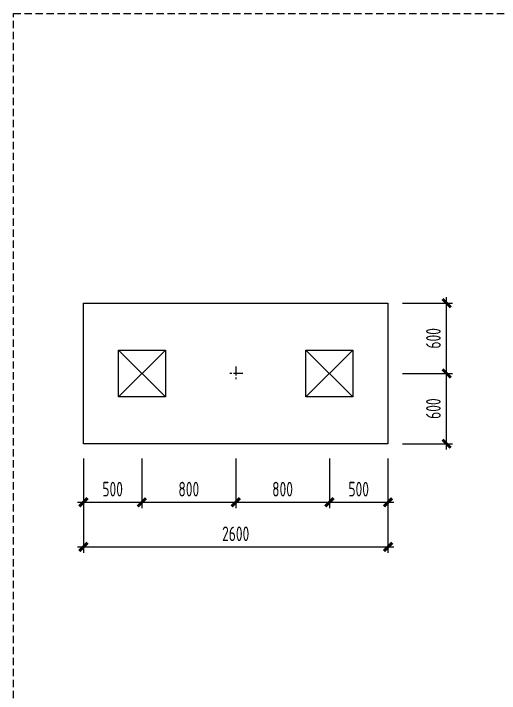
# Model space of a CAD drawing. Extents: x -1201378 to 2367219, y -619313 to 244905.
# Drawn here: x -146540 to -129956, y -466809 to -443596 of the extents above; entities that cross this region are included whole.
import ezdxf

# ---------------------------------------------------------------- set-up
doc = ezdxf.new("R2010")
doc.units = 0
doc.header["$LTSCALE"] = 1000
doc.linetypes.add('CENTER', pattern=[2, 1.25, -0.25, 0.25, -0.25])
doc.linetypes.add('HIDDEN', pattern=[0.375, 0.25, -0.125])
doc.layers.get('0').update_dxf_attribs({"linetype": 'CONTINUOUS'})
doc.layers.get('Defpoints').update_dxf_attribs({"linetype": 'CONTINUOUS'})
for name, color, linetype, lineweight in [('S-ct', 2, 'CONTINUOUS', 0), ('S-dim', 81, 'CONTINUOUS', 0), ('S-zhuang', 1, 'CONTINUOUS', 0)]:
    doc.layers.add(name, color=color, linetype=linetype, lineweight=lineweight)
doc.layers.add('S-DOTE1', color=140, linetype='CENTER')
doc.layers.add('S-SHAPE2', color=165, linetype='HIDDEN')
doc.styles.add('TSSD_Dimension', font='tssdeng.shx', dxfattribs={"width": 0.7, "bigfont": 'hztxt.shx'})
doc.dimstyles.new('TSSD_50_200', dxfattribs={"dimtxt": 500, "dimasz": 200, "dimexe": 200, "dimexo": 500, "dimgap": 200, "dimtad": 1, "dimdec": 0, "dimlfac": 0.25, "dimzin": 0, "dimdsep": 46, "dimtxsty": 'TSSD_Dimension', "dimblk": 'ARCHTICK', "dimcen": 0, "dimdle": 200, "dimclrt": 7, "dimadec": 0, "dimazin": 0, "dimtfac": 1, "dimtdec": 0, "dimtix": 1, "dimtmove": 2, "dimatfit": 3, "dimfxl": 1, "dimtolj": 1, "dimtzin": 0, "dimarcsym": 0})

# ---------------------------------------------------------------- blocks, each defined once
blk = doc.blocks.new('_ArchTick')
at = {"color": 0, "linetype": 'ByBlock', "const_width": 0.5}
blk.add_lwpolyline([(-0.71, -0.71), (0.71, 0.71)], dxfattribs=at)
blk = doc.blocks.new('*D5893')
at = {"layer": 'Defpoints', "color": 0, "transparency": 16777216}
for p in [(-133759, -455884), (-131759, -455884), (-133759, -458284)]:
    blk.add_point(p, dxfattribs=at)
at = {"layer": 'S-dim', "color": 0, "lineweight": -2, "transparency": 16777216}
for p, q in [((-133259, -455884), (-131559, -455884)), ((-131759, -458484), (-131759, -455684)), ((-133259, -458284), (-131559, -458284))]:
    blk.add_line(p, q, dxfattribs=at)
at = {"layer": 'S-dim', "color": 0, "lineweight": -2, "transparency": 16777216, "xscale": 200, "yscale": 200, "zscale": 200}
for p, rotation in [((-131759, -455884), 90), ((-131759, -458284), 270)]:
    blk.add_blockref('_ArchTick', p, dxfattribs=dict(at, rotation=rotation))
at = {"layer": 'S-dim', "color": 7, "transparency": 16777216, "insert": (-132209, -457084), "char_height": 500, "attachment_point": 5, "rotation": 90, "style": 'TSSD_Dimension'}
blk.add_mtext('\\A1;600', dxfattribs=at)
blk = doc.blocks.new('*D5894')
at = {"layer": 'Defpoints', "color": 0, "transparency": 16777216}
for p in [(-133759, -453484), (-131759, -453484), (-133759, -455884)]:
    blk.add_point(p, dxfattribs=at)
at = {"layer": 'S-dim', "color": 0, "lineweight": -2, "transparency": 16777216}
for p, q in [((-131759, -456084), (-131759, -453284)), ((-133259, -453484), (-131559, -453484)), ((-133259, -455884), (-131559, -455884))]:
    blk.add_line(p, q, dxfattribs=at)
at = {"layer": 'S-dim', "color": 0, "lineweight": -2, "transparency": 16777216, "xscale": 200, "yscale": 200, "zscale": 200}
for p, rotation in [((-131759, -453484), 90), ((-131759, -455884), 270)]:
    blk.add_blockref('_ArchTick', p, dxfattribs=dict(at, rotation=rotation))
at = {"layer": 'S-dim', "color": 7, "transparency": 16777216, "insert": (-132209, -454684), "char_height": 500, "attachment_point": 5, "rotation": 90, "style": 'TSSD_Dimension'}
blk.add_mtext('\\A1;600', dxfattribs=at)
blk = doc.blocks.new('*D5903')
at = {"layer": 'Defpoints', "color": 0, "transparency": 16777216}
for p in [(-144159, -458284), (-142159, -458284), (-142159, -460284)]:
    blk.add_point(p, dxfattribs=at)
at = {"layer": 'S-dim', "color": 0, "lineweight": -2, "transparency": 16777216}
for p, q in [((-144159, -458784), (-144159, -460484)), ((-142159, -458784), (-142159, -460484)), ((-144359, -460284), (-141959, -460284))]:
    blk.add_line(p, q, dxfattribs=at)
at = {"layer": 'S-dim', "color": 0, "lineweight": -2, "transparency": 16777216, "xscale": 200, "yscale": 200, "zscale": 200, "rotation": 180}
blk.add_blockref('_ArchTick', (-144159, -460284), dxfattribs=at)
at = {"layer": 'S-dim', "color": 0, "lineweight": -2, "transparency": 16777216, "xscale": 200, "yscale": 200, "zscale": 200}
blk.add_blockref('_ArchTick', (-142159, -460284), dxfattribs=at)
at = {"layer": 'S-dim', "color": 7, "transparency": 16777216, "insert": (-143159, -459834), "char_height": 500, "attachment_point": 5, "style": 'TSSD_Dimension'}
blk.add_mtext('\\A1;500', dxfattribs=at)
blk = doc.blocks.new('*D5904')
at = {"layer": 'Defpoints', "color": 0, "transparency": 16777216}
for p in [(-142159, -458284), (-138959, -458284), (-138959, -460284)]:
    blk.add_point(p, dxfattribs=at)
at = {"layer": 'S-dim', "color": 0, "lineweight": -2, "transparency": 16777216}
for p, q in [((-142159, -458784), (-142159, -460484)), ((-138959, -458784), (-138959, -460484)), ((-142359, -460284), (-138759, -460284))]:
    blk.add_line(p, q, dxfattribs=at)
at = {"layer": 'S-dim', "color": 0, "lineweight": -2, "transparency": 16777216, "xscale": 200, "yscale": 200, "zscale": 200, "rotation": 180}
blk.add_blockref('_ArchTick', (-142159, -460284), dxfattribs=at)
at = {"layer": 'S-dim', "color": 0, "lineweight": -2, "transparency": 16777216, "xscale": 200, "yscale": 200, "zscale": 200}
blk.add_blockref('_ArchTick', (-138959, -460284), dxfattribs=at)
at = {"layer": 'S-dim', "color": 7, "transparency": 16777216, "insert": (-140559, -459834), "char_height": 500, "attachment_point": 5, "style": 'TSSD_Dimension'}
blk.add_mtext('\\A1;800', dxfattribs=at)
blk = doc.blocks.new('*D5905')
at = {"layer": 'Defpoints', "color": 0, "transparency": 16777216}
for p in [(-138959, -458284), (-135759, -458284), (-135759, -460284)]:
    blk.add_point(p, dxfattribs=at)
at = {"layer": 'S-dim', "color": 0, "lineweight": -2, "transparency": 16777216}
for p, q in [((-138959, -458784), (-138959, -460484)), ((-135759, -458784), (-135759, -460484)), ((-139159, -460284), (-135559, -460284))]:
    blk.add_line(p, q, dxfattribs=at)
at = {"layer": 'S-dim', "color": 0, "lineweight": -2, "transparency": 16777216, "xscale": 200, "yscale": 200, "zscale": 200, "rotation": 180}
blk.add_blockref('_ArchTick', (-138959, -460284), dxfattribs=at)
at = {"layer": 'S-dim', "color": 0, "lineweight": -2, "transparency": 16777216, "xscale": 200, "yscale": 200, "zscale": 200}
blk.add_blockref('_ArchTick', (-135759, -460284), dxfattribs=at)
at = {"layer": 'S-dim', "color": 7, "transparency": 16777216, "insert": (-137359, -459834), "char_height": 500, "attachment_point": 5, "style": 'TSSD_Dimension'}
blk.add_mtext('\\A1;800', dxfattribs=at)
blk = doc.blocks.new('*D5906')
at = {"layer": 'Defpoints', "color": 0, "transparency": 16777216}
for p in [(-135759, -458284), (-133759, -458284), (-133759, -460284)]:
    blk.add_point(p, dxfattribs=at)
at = {"layer": 'S-dim', "color": 0, "lineweight": -2, "transparency": 16777216}
for p, q in [((-135759, -458784), (-135759, -460484)), ((-133759, -458784), (-133759, -460484)), ((-135959, -460284), (-133559, -460284))]:
    blk.add_line(p, q, dxfattribs=at)
at = {"layer": 'S-dim', "color": 0, "lineweight": -2, "transparency": 16777216, "xscale": 200, "yscale": 200, "zscale": 200, "rotation": 180}
blk.add_blockref('_ArchTick', (-135759, -460284), dxfattribs=at)
at = {"layer": 'S-dim', "color": 0, "lineweight": -2, "transparency": 16777216, "xscale": 200, "yscale": 200, "zscale": 200}
blk.add_blockref('_ArchTick', (-133759, -460284), dxfattribs=at)
at = {"layer": 'S-dim', "color": 7, "transparency": 16777216, "insert": (-134759, -459834), "char_height": 500, "attachment_point": 5, "style": 'TSSD_Dimension'}
blk.add_mtext('\\A1;500', dxfattribs=at)
blk = doc.blocks.new('S-ZHUANG-400')
at = {"layer": 'S-zhuang'}
for p, q in [((200, -200), (-200, 200)), ((-200, -200), (200, 200))]:
    blk.add_line(p, q, dxfattribs=at)
blk.add_lwpolyline([(-200, 200), (200, 200), (200, -200), (-200, -200)], close=True, dxfattribs=at)
blk = doc.blocks.new('*D5907')
at = {"layer": 'Defpoints', "color": 0, "transparency": 16777216}
for p in [(-144159, -459634), (-133759, -459634), (-133759, -461809)]:
    blk.add_point(p, dxfattribs=at)
at = {"layer": 'S-dim', "color": 0, "lineweight": -2, "transparency": 16777216}
for p, q in [((-144159, -460134), (-144159, -462009)), ((-133759, -460134), (-133759, -462009)), ((-144359, -461809), (-133559, -461809))]:
    blk.add_line(p, q, dxfattribs=at)
at = {"layer": 'S-dim', "color": 0, "lineweight": -2, "transparency": 16777216, "xscale": 200, "yscale": 200, "zscale": 200, "rotation": 180}
blk.add_blockref('_ArchTick', (-144159, -461809), dxfattribs=at)
at = {"layer": 'S-dim', "color": 0, "lineweight": -2, "transparency": 16777216, "xscale": 200, "yscale": 200, "zscale": 200}
blk.add_blockref('_ArchTick', (-133759, -461809), dxfattribs=at)
at = {"layer": 'S-dim', "color": 7, "transparency": 16777216, "insert": (-138959, -461359), "char_height": 500, "attachment_point": 5, "style": 'TSSD_Dimension'}
blk.add_mtext('\\A1;2600', dxfattribs=at)

msp = doc.modelspace()

# ---------------------------------------------------------------- linework, layer by layer
at = {"layer": 'S-ct'}
msp.add_lwpolyline([(-144159.2, -458283.9), (-144159.2, -453483.9), (-133759.2, -453483.9), (-133759.2, -458283.9)], close=True, dxfattribs=at)
at = {"layer": 'S-DOTE1', "ltscale": 0.25}
for p, q in [((-138959.2, -455643.9), (-138959.2, -456123.9)), ((-138719.2, -455883.9), (-139199.2, -455883.9))]:
    msp.add_line(p, q, dxfattribs=at)
at = {"layer": 'S-SHAPE2'}
msp.add_lwpolyline([(-146540.2, -443595.8), (-110781.8, -443595.8), (-110781.8, -467344.9), (-146540.2, -467344.9)], close=True, dxfattribs=at)

# ---------------------------------------------------------------- block references
at = {"layer": 'S-zhuang', "xscale": 4.000000000000001, "yscale": 4.000000000000001, "zscale": 4.000000000000001, "rotation": 90.00000000000001}
for p in [(-142159.2, -455883.9), (-135759.2, -455883.9)]:
    msp.add_blockref('S-ZHUANG-400', p, dxfattribs=at)

# ---------------------------------------------------------------- dimensions: what is measured, and where the dimension line sits
at = {"layer": 'S-dim'}
for base, p1, p2, picture, middle in [((-131759.2, -453483.9), (-133759.2, -455883.9), (-133759.2, -453483.9), '*D5894', (-132209.2, -454683.9)), ((-131759.2, -455883.9), (-133759.2, -458283.9), (-133759.2, -455883.9), '*D5893', (-132209.2, -457083.9))]:
    dim = msp.add_linear_dim(base=base, p1=p1, p2=p2, angle=90, dimstyle='TSSD_50_200', dxfattribs=at)
    dim.commit()
    dim.dimension.update_dxf_attribs({"geometry": picture, "text_midpoint": middle})
for base, p1, p2, picture, middle in [((-142159.2, -460283.5), (-144159.2, -458283.9), (-142159.2, -458283.9), '*D5903', (-143159.2, -459833.5)), ((-138959.2, -460283.5), (-142159.2, -458283.9), (-138959.2, -458283.9), '*D5904', (-140559.2, -459833.5)), ((-135759.2, -460283.5), (-138959.2, -458283.9), (-135759.2, -458283.9), '*D5905', (-137359.2, -459833.5)), ((-133759.2, -460283.5), (-135759.2, -458283.9), (-133759.2, -458283.9), '*D5906', (-134759.2, -459833.5)), ((-133759.2, -461809.2), (-144159.2, -459633.7), (-133759.2, -459633.7), '*D5907', (-138959.2, -461359.2))]:
    dim = msp.add_linear_dim(base=base, p1=p1, p2=p2, dimstyle='TSSD_50_200', dxfattribs=at)
    dim.commit()
    dim.dimension.update_dxf_attribs({"geometry": picture, "text_midpoint": middle})

doc.saveas('drawing.dxf')
